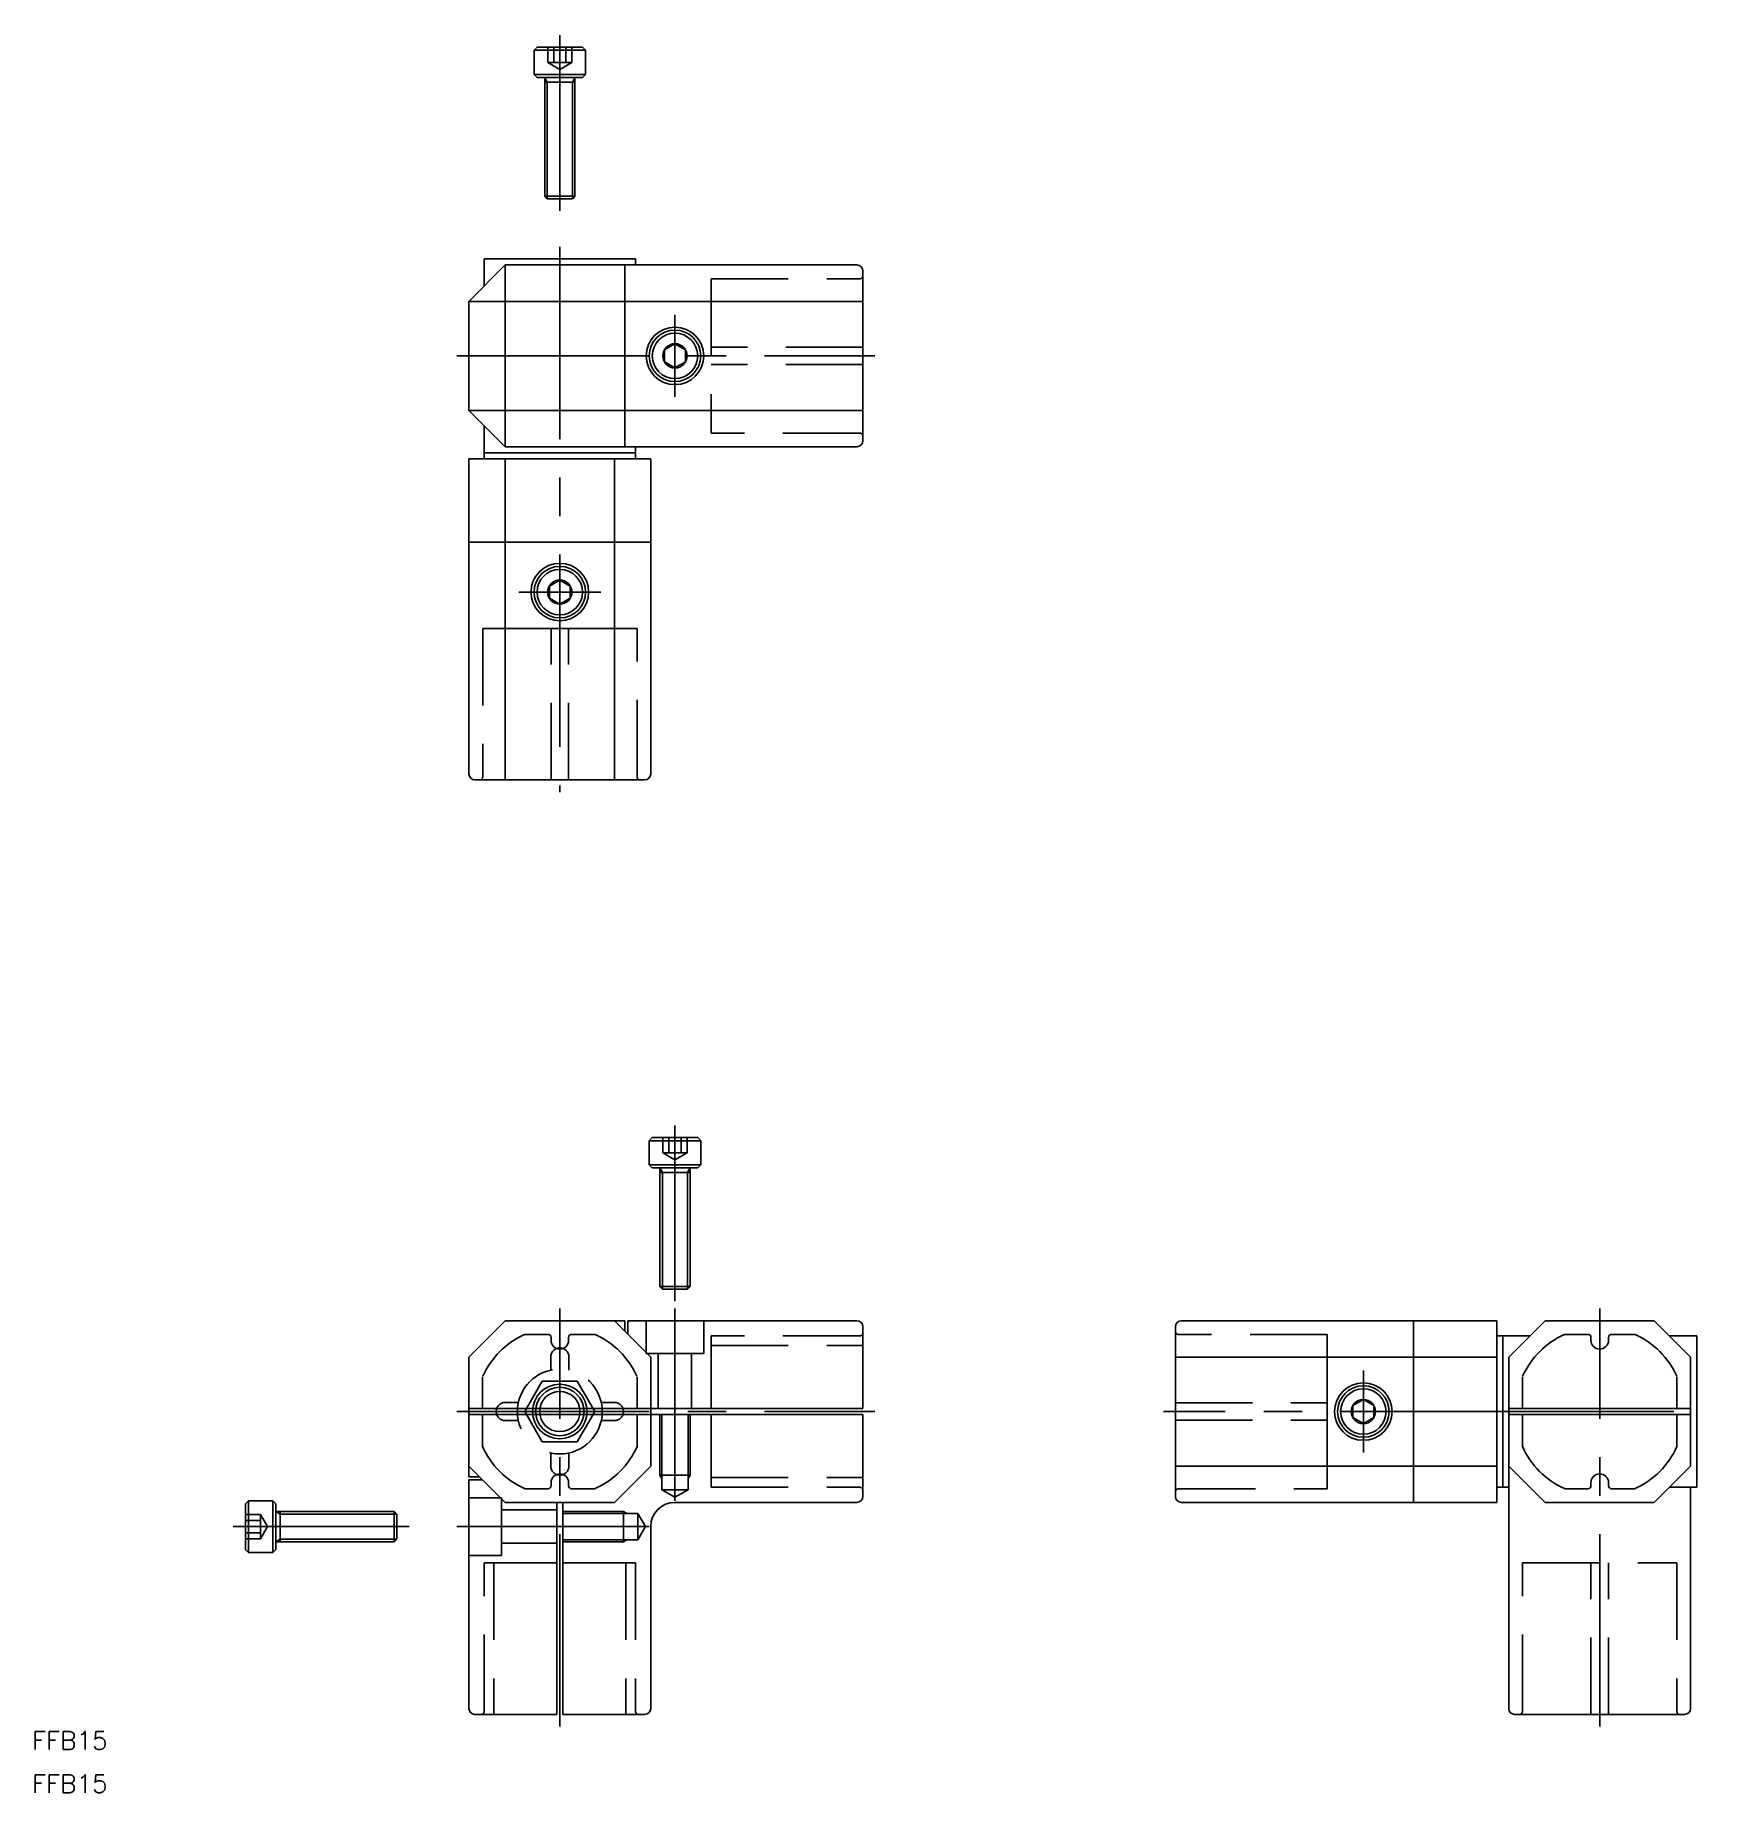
# Model space of a CAD drawing. Extents: x -87 to 190, y -63 to 227.
import ezdxf

# ---------------------------------------------------------------- set-up
doc = ezdxf.new("R2010")
doc.units = 0
doc.linetypes.add('CENTER', pattern=[50.8, 31.75, -6.35, 6.35, -6.35])
doc.linetypes.add('DASHED', pattern=[19.05, 12.7, -6.35])
doc.layers.get('0').update_dxf_attribs({"linetype": 'CONTINUOUS'})
doc.layers.add('CENTER', color=1, linetype='CENTER')
doc.styles.get("Standard").update_dxf_attribs({"font": 'txt.shx', "height": 3, "bigfont": 'bigfont.shx'})

msp = doc.modelspace()

# ---------------------------------------------------------------- linework, layer by layer
at = {"color": 7, "linetype": 'CONTINUOUS'}
for p, q in [((-4.25, 224.7), (-3.75, 225.2)), ((-4.25, 224.7), (-4.25, 220.7)), ((4.25, 224.7), (-4.25, 224.7)), ((3.75, 225.2), (-3.75, 225.2)), ((4.25, 224.7), (3.75, 225.2)), ((4.25, 224.7), (4.25, 220.7)), ((4.25, 220.7), (-4.25, 220.7)), ((-4.25, 220.7), (-3.75, 220.2)), ((4.25, 220.7), (3.75, 220.2)), ((-3.75, 220.2), (3.75, 220.2)), ((-2.5, 200.63), (-2.5, 220.2)), ((2.5, 219.45), (-2.5, 219.45)), ((2.5, 200.63), (2.5, 220.2)), ((-2.5, 200.63), (2.5, 200.63)), ((-2.07, 200.2), (-2.5, 200.63)), ((-2.07, 200.2), (2.07, 200.2)), ((2.07, 200.2), (2.5, 200.63)), ((-9, 189.26), (-15, 183.26)), ((-12.5, 190.26), (-12.5, 185.76)), ((-12.5, 190.26), (12.5, 190.26)), ((-9, 189.26), (-9, 159.26)), ((49, 189.26), (-9, 189.26)), ((10.75, 189.26), (10.75, 159.26)), ((12.5, 190.26), (12.5, 189.26)), ((50, 187.26), (50, 188.26)), ((50, 187.26), (50, 185.16)), ((-15, 183.26), (-15, 165.26)), ((50, 183.26), (-15, 183.26)), ((50, 161.26), (50, 185.16)), ((50, 161.26), (50, 185.16)), ((19, 176.26), (17.27, 175.26)), ((17.27, 175.26), (17.27, 173.26)), ((20.73, 175.26), (19, 176.26)), ((20.73, 173.26), (20.73, 175.26)), ((17.27, 173.26), (19, 172.26)), ((19, 172.26), (20.73, 173.26)), ((50, 165.26), (-15, 165.26)), ((-15, 165.26), (-9, 159.26)), ((-12.5, 158.26), (-12.5, 162.76)), ((50, 160.26), (50, 161.26)), ((15, 157.26), (-15, 157.26)), ((-15, 105.26), (-15, 157.26)), ((12.5, 158.26), (-12.5, 158.26)), ((-12.5, 158.26), (-12.5, 157.26)), ((-12.5, 158.26), (12.5, 158.26)), ((10.75, 159.26), (-9, 159.26)), ((-9, 104.26), (-9, 157.26)), ((9, 104.26), (9, 157.26)), ((10.75, 159.26), (49, 159.26)), ((12.5, 158.26), (12.5, 159.26)), ((12.5, 158.26), (12.5, 157.26)), ((15, 143.51), (15, 157.26)), ((-15, 143.51), (15, 143.51)), ((15, 143.51), (15, 105.26)), ((0, 137.26), (-1.73, 136.26)), ((1.73, 136.26), (0, 137.26)), ((-1.73, 136.26), (-1.73, 134.26)), ((-1.73, 134.26), (0, 133.26)), ((0, 133.26), (1.73, 134.26)), ((1.73, 134.26), (1.73, 136.26)), ((-13, 104.26), (-14, 104.26)), ((-13, 104.26), (-10.9, 104.26)), ((13, 104.26), (-10.9, 104.26)), ((13, 104.26), (-10.9, 104.26)), ((14, 104.26), (13, 104.26)), ((14.75, 44.71), (15.25, 45.21)), ((14.75, 44.71), (14.75, 40.71)), ((23.25, 44.71), (14.75, 44.71)), ((22.75, 45.21), (15.25, 45.21)), ((23.25, 44.71), (22.75, 45.21)), ((23.25, 44.71), (23.25, 40.71)), ((23.25, 40.71), (14.75, 40.71)), ((14.75, 40.71), (15.25, 40.21)), ((23.25, 40.71), (22.75, 40.21)), ((15.25, 40.21), (22.75, 40.21)), ((16.5, 20.64), (16.5, 40.21)), ((21.5, 39.46), (16.5, 39.46)), ((21.5, 20.64), (21.5, 40.21)), ((16.5, 20.64), (21.5, 20.64)), ((16.93, 20.21), (16.5, 20.64)), ((21.07, 20.21), (21.5, 20.64)), ((16.93, 20.21), (21.07, 20.21)), ((-15, 9), (-9, 15)), ((-9, 15), (-15, 9)), ((9, 15), (-9, 15)), ((-9, 15), (10.75, 15)), ((9, 15), (15, 9)), ((10.75, 13.25), (10.75, 15)), ((11.25, 15), (11.25, 12.75)), ((11.25, 15), (49, 15)), ((102.6, 15), (154.6, 15)), ((140.85, 15), (140.85, -15)), ((154.6, -15), (154.6, 15)), ((156.6, 9), (162.6, 15)), ((180.6, 15), (162.6, 15)), ((180.6, 15), (186.6, 9)), ((-5.83, 12.73), (-1.95, 12.73)), ((-1.45, 11.75), (-1.45, 12.23)), ((1.45, 11.75), (1.45, 12.23)), ((1.95, 12.73), (5.83, 12.73)), ((50, 14), (50, 13)), ((50, 13), (50, 10.9)), ((101.6, 13), (101.6, 14)), ((101.6, 13), (101.6, 10.9)), ((160.09, 12.49), (154.6, 12.5)), ((155.6, 12.5), (155.6, -12.5)), ((155.6, -12.5), (155.6, 12.5)), ((165.77, 12.73), (169.65, 12.73)), ((170.15, 11.75), (170.15, 12.23)), ((173.05, 11.75), (173.05, 12.23)), ((173.55, 12.73), (177.44, 12.73)), ((187.6, 12.49), (183.12, 12.49)), ((187.6, -12.5), (187.6, 12.49)), ((-15, -9), (-15, 9)), ((-15, 9), (-15, -10.75)), ((15, -9), (15, 9)), ((50, 10.9), (50, 0.5)), ((101.6, -13), (101.6, 10.9)), ((101.6, -13), (101.6, 10.9)), ((101.6, 9), (154.6, 9)), ((156.6, -9), (156.6, 9)), ((186.6, -9), (186.6, 9)), ((-12.75, 5.73), (-12.75, 0.5)), ((-2.89, 5), (-5.77, 0)), ((-2.89, 5), (2.89, 5)), ((2.89, 5), (5.77, 0)), ((12.75, 5.73), (12.75, 0.5)), ((158.85, 5.73), (158.85, 0.5)), ((184.35, 5.73), (184.35, 0.5)), ((-15, 0.5), (15, 0.5)), ((-15, 0.5), (15, 0.5)), ((-2.89, -5), (-5.77, 0)), ((5.77, 0), (2.89, -5)), ((16.25, 0.5), (14.5, 0.5)), ((21.75, 0.5), (16.25, 0.5)), ((25, 0.5), (21.75, 0.5)), ((50, 0.5), (25, 0.5)), ((132.6, 2), (130.87, 1)), ((130.87, 1), (130.87, -1)), ((134.34, 1), (132.6, 2)), ((134.34, -1), (134.34, 1)), ((156.6, 0.5), (186.6, 0.5)), ((-15, -0.5), (15, -0.5)), ((-15, -0.5), (15, -0.5)), ((-12.75, -5.78), (-12.75, -0.5)), ((12.75, -5.78), (12.75, -0.5)), ((50, -0.5), (14.25, -0.5)), ((50, -14), (50, -0.5)), ((130.87, -1), (132.6, -2)), ((132.6, -2), (134.34, -1)), ((156.6, -0.5), (186.6, -0.5)), ((156.6, -0.5), (186.6, -0.5)), ((158.85, -5.78), (158.85, -0.5)), ((184.35, -5.78), (184.35, -0.5)), ((2.89, -5), (-2.89, -5)), ((-9, -15), (-15, -9)), ((-15, -10.75), (-13.25, -10.75)), ((-15, -11.25), (-12.75, -11.25)), ((-15, -11.25), (-15, -49)), ((15, -9), (9, -15)), ((101.6, -9), (154.6, -9)), ((156.6, -9), (156.6, -49)), ((162.6, -15), (156.6, -9)), ((186.6, -9), (180.6, -15)), ((-5.83, -12.73), (-1.95, -12.73)), ((-1.45, -11.75), (-1.45, -12.23)), ((1.45, -11.75), (1.45, -12.23)), ((1.95, -12.73), (5.83, -12.73)), ((101.6, -14), (101.6, -13)), ((155.6, -12.5), (154.6, -12.5)), ((155.6, -12.5), (156.6, -12.5)), ((165.77, -12.73), (169.65, -12.73)), ((170.15, -11.75), (170.15, -12.23)), ((173.05, -11.75), (173.05, -12.23)), ((173.55, -12.73), (177.44, -12.73)), ((187.6, -12.5), (183.1, -12.5)), ((186.6, -12.5), (186.6, -49)), ((-51.38, -14.75), (-51.88, -15.25)), ((-51.88, -15.25), (-51.88, -22.75)), ((-51.38, -14.75), (-47.38, -14.75)), ((-51.38, -14.75), (-51.38, -23.25)), ((-47.38, -14.75), (-47.38, -23.25)), ((-47.38, -14.75), (-46.88, -15.25)), ((-46.88, -22.75), (-46.88, -15.25)), ((-27.32, -16.5), (-46.88, -16.5)), ((-46.14, -16.5), (-46.14, -21.5)), ((-26.88, -16.93), (-27.32, -16.5)), ((-27.31, -21.5), (-27.31, -16.5)), ((-26.88, -21.07), (-26.88, -16.93)), ((9, -15), (-9, -15)), ((-0.5, -16.25), (-0.5, -15)), ((-0.5, -21.75), (-0.5, -16.25)), ((0.5, -50), (0.5, -15)), ((49, -15), (19, -15)), ((140.85, -15), (102.6, -15)), ((140.85, -15), (154.6, -15)), ((180.6, -15), (162.6, -15)), ((15, -49), (15, -19)), ((-51.38, -23.25), (-51.88, -22.75)), ((-47.38, -23.25), (-46.88, -22.75)), ((-27.31, -21.5), (-46.88, -21.5)), ((-26.88, -21.07), (-27.31, -21.5)), ((-0.5, -25), (-0.5, -21.75)), ((-51.38, -23.25), (-47.38, -23.25)), ((-0.5, -50), (-0.5, -25)), ((-14, -50), (-13, -50)), ((-13, -50), (-10.9, -50)), ((-10.9, -50), (-0.5, -50)), ((0.5, -50), (14, -50)), ((157.6, -50), (185.6, -50))]:
    msp.add_line(p, q, dxfattribs=at)
at = {"color": 3, "linetype": 'DASHED'}
for p, q in [((-2, 225.2), (-2, 222.7)), ((-1, 225.2), (-1, 222.7)), ((1, 225.2), (1, 222.7)), ((2, 225.2), (2, 222.7)), ((-2, 222.7), (2, 222.7)), ((-2, 222.7), (0, 221.54)), ((2, 222.7), (0, 221.54)), ((25, 186.99), (25, 161.51)), ((25, 186.99), (49.5, 186.99)), ((50, 175.71), (25, 175.71)), ((50, 172.81), (25, 172.81)), ((49.5, 161.51), (25, 161.51)), ((-12.73, 129.26), (-12.73, 104.76)), ((12.75, 129.26), (-12.73, 129.26)), ((-12.5, 129.26), (12.5, 129.26)), ((-1.45, 104.26), (-1.45, 129.26)), ((1.45, 104.26), (1.45, 129.26)), ((12.75, 104.76), (12.75, 129.26)), ((17, 45.21), (17, 42.71)), ((18, 45.21), (18, 42.71)), ((20, 45.21), (20, 42.71)), ((21, 45.21), (21, 42.71)), ((17, 42.71), (21, 42.71)), ((17, 42.71), (19, 41.55)), ((21, 42.71), (19, 41.55)), ((14.25, 15), (14.25, 9.6)), ((23.75, 9.6), (23.75, 15)), ((25, 12.5), (25, 0.5)), ((49.5, 12.5), (25, 12.5)), ((126.6, 12.73), (102.1, 12.73)), ((126.6, -12.75), (126.6, 12.73)), ((126.6, 12.5), (126.6, -12.5)), ((-1.5, 9), (-1.5, 6.84)), ((1.5, 9), (1.5, 6.84)), ((14.25, 9.6), (23.75, 9.6)), ((16.25, 9.6), (16.25, 0.5)), ((21.75, 9.6), (21.75, 0.5)), ((25, 10.9), (50, 10.9)), ((-9, 1.5), (-6.84, 1.5)), ((9, 1.5), (6.84, 1.5)), ((101.6, 1.45), (126.6, 1.45)), ((-9, -1.5), (-6.84, -1.5)), ((9, -1.5), (6.84, -1.5)), ((16.5, -0.5), (16.5, -10.5)), ((16.83, -12.9), (16.83, -0.5)), ((21.17, -0.5), (21.17, -12.9)), ((21.5, -10.5), (21.5, -0.5)), ((25, -0.5), (25, -12.5)), ((101.6, -1.45), (126.6, -1.45)), ((-1.5, -9), (-1.5, -6.84)), ((1.5, -9), (1.5, -6.84)), ((16.5, -10.5), (16.83, -11.07)), ((16.5, -10.5), (21.5, -10.5)), ((21.5, -10.5), (21.17, -11.07)), ((25, -10.9), (50, -10.9)), ((-15, -14.25), (-9.6, -14.25)), ((-9.6, -14.25), (-9.6, -23.75)), ((19, -14.15), (16.83, -12.9)), ((21.17, -12.9), (16.83, -12.9)), ((21.17, -12.9), (19, -14.15)), ((25, -12.5), (49.5, -12.5)), ((102.1, -12.75), (126.6, -12.75)), ((-51.88, -17), (-49.38, -17)), ((-49.38, -21), (-49.38, -17)), ((-49.38, -17), (-48.23, -19)), ((-9.6, -16.25), (-0.5, -16.25)), ((10.5, -16.5), (0.5, -16.5)), ((0.5, -16.83), (12.9, -16.83)), ((10.5, -16.5), (11.07, -16.83)), ((10.5, -21.5), (10.5, -16.5)), ((12.9, -16.83), (14.15, -19)), ((12.9, -16.83), (12.9, -21.17)), ((-51.88, -18), (-49.38, -18)), ((-51.88, -20), (-49.38, -20)), ((-49.38, -21), (-48.23, -19)), ((14.15, -19), (12.9, -21.17)), ((-51.88, -21), (-49.38, -21)), ((-9.6, -21.75), (-0.5, -21.75)), ((12.9, -21.17), (0.5, -21.17)), ((0.5, -21.5), (10.5, -21.5)), ((10.5, -21.5), (11.07, -21.17)), ((-9.6, -23.75), (-15, -23.75)), ((-12.5, -25), (-0.5, -25)), ((-12.5, -49.5), (-12.5, -25)), ((-10.9, -25), (-10.9, -50)), ((0.5, -25), (12.5, -25)), ((10.9, -25), (10.9, -50)), ((12.5, -25), (12.5, -49.5)), ((158.85, -25), (184.33, -25)), ((158.85, -49.5), (158.85, -25)), ((170.15, -50), (170.15, -25)), ((173.05, -50), (173.05, -25)), ((184.33, -25), (184.33, -49.5))]:
    msp.add_line(p, q, dxfattribs=at)
at = {"color": 3, "linetype": 'CONTINUOUS'}
for p, q in [((-2.5, 220.2), (-2.07, 219.45)), ((-2.07, 200.2), (-2.07, 219.45)), ((2.5, 220.2), (2.07, 219.45)), ((2.07, 200.2), (2.07, 219.45)), ((16.5, 40.21), (16.93, 39.46)), ((16.93, 20.21), (16.93, 39.46)), ((21.5, 40.21), (21.07, 39.46)), ((21.07, 20.21), (21.07, 39.46)), ((-46.88, -16.5), (-46.13, -16.93)), ((-26.88, -16.93), (-46.13, -16.93)), ((-46.88, -21.5), (-46.14, -21.07)), ((-26.88, -21.07), (-46.14, -21.07))]:
    msp.add_line(p, q, dxfattribs=at)
at = {"color": 7, "linetype": 'CONTINUOUS'}
for centre, radius in [((19, 174.26), 4.75), ((19, 174.26), 4.25), ((19, 174.26), 3.75), ((19, 174.26), 2), ((0, 135.26), 4.75), ((0, 135.26), 4.25), ((0, 135.26), 3.75), ((0, 135.26), 2), ((0, 0), 4.5), ((0, 0), 3.32), ((132.6, 0), 4.75), ((132.6, 0), 4.25), ((132.6, 0), 3.75), ((132.6, 0), 2)]:
    msp.add_circle(centre, radius, dxfattribs=at)
at = {"color": 3, "linetype": 'DASHED'}
msp.add_circle((0, 0), 7, dxfattribs=at)
at = {"color": 3, "linetype": 'CONTINUOUS'}
msp.add_circle((0, 0), 4, dxfattribs=at)
at = {"color": 7, "linetype": 'CONTINUOUS'}
for centre, radius, start, end in [((49, 188.26), 1, 0, 90), ((49, 160.26), 1, 270, 0), ((-14, 105.26), 1, 180, 270), ((14, 105.26), 1, 270, 0), ((49, 14), 1, 0, 90), ((102.6, 14), 1, 90, 180), ((0, 0), 14, 114.62, 155.38), ((-1.95, 12.23), 0.5, 0, 90), ((0, 11.75), 1.45, 180, 0), ((1.95, 12.23), 0.5, 90, 180), ((0, 0), 14, 24.62, 65.38), ((171.6, 0), 14, 114.62, 155.38), ((169.65, 12.23), 0.5, 0, 90), ((171.6, 11.75), 1.45, 180, 0), ((173.55, 12.23), 0.5, 90, 180), ((171.6, 0), 14, 24.62, 65.38), ((0, 0), 14, 204.3958, 245.38), ((0, 0), 14, 294.62, 335.6042), ((171.6, 0), 14, 204.3958, 245.38), ((171.6, 0), 14, 294.62, 335.6042), ((0, -11.75), 1.45, 0, 180), ((171.6, -11.75), 1.45, 0, 180), ((-1.95, -12.23), 0.5, 270, 0), ((1.95, -12.23), 0.5, 180, 270), ((49, -14), 1, 270, 0), ((102.6, -14), 1, 180, 270), ((169.65, -12.23), 0.5, 270, 0), ((173.55, -12.23), 0.5, 180, 270), ((19, -19), 4, 90, 180), ((-14, -49), 1, 180, 270), ((14, -49), 1, 270, 0), ((157.6, -49), 1, 180, 270), ((185.6, -49), 1, 270, 0)]:
    msp.add_arc(centre, radius, start, end, dxfattribs=at)
at = {"color": 3, "linetype": 'DASHED'}
for centre, radius, start, end in [((49.5, 187.49), 0.5, 270, 0), ((49.5, 161.01), 0.5, 0, 90), ((-13.23, 104.76), 0.5, 270, 0), ((13.25, 104.76), 0.5, 180, 270), ((49.5, 13), 0.5, 270, 0), ((102.1, 13.23), 0.5, 180, 270), ((0, 9), 1.5, 0, 180), ((-9, 0), 1.5, 90, 270), ((9, 0), 1.5, 270, 90), ((0, -9), 1.5, 180, 0), ((49.5, -13), 0.5, 0, 90), ((102.1, -13.25), 0.5, 90, 180), ((-13, -49.5), 0.5, 270, 0), ((13, -49.5), 0.5, 180, 270), ((158.35, -49.5), 0.5, 270, 0), ((184.83, -49.5), 0.5, 180, 270)]:
    msp.add_arc(centre, radius, start, end, dxfattribs=at)
at = {"layer": 'CENTER', "color": 1, "linetype": 'CENTER'}
for p, q in [((0, 198.2), (0, 227.2)), ((0, 192.26), (0, 102.26)), ((19, 167.51), (19, 181.01)), ((-17, 174.26), (52, 174.26)), ((6.75, 135.26), (-6.75, 135.26)), ((19, 47.21), (19, 18.21)), ((0, -52), (0, 17)), ((19, 17), (19, -16.15)), ((171.6, -52), (171.6, 17)), ((132.6, -6.75), (132.6, 6.75)), ((-17, 0), (52, 0)), ((160.6, 0), (99.6, 0)), ((152.1, 0), (189.6, 0)), ((-53.88, -19), (-24.88, -19)), ((-17, -19), (16.15, -19))]:
    msp.add_line(p, q, dxfattribs=at)

# ---------------------------------------------------------------- texts
at = {"color": 7, "linetype": 'CONTINUOUS'}
for p in [(-87.09, -55.81), (-87.09, -62.94)]:
    msp.add_text('FFB15', height=3, dxfattribs=at).set_placement(p)

doc.saveas('drawing.dxf')
